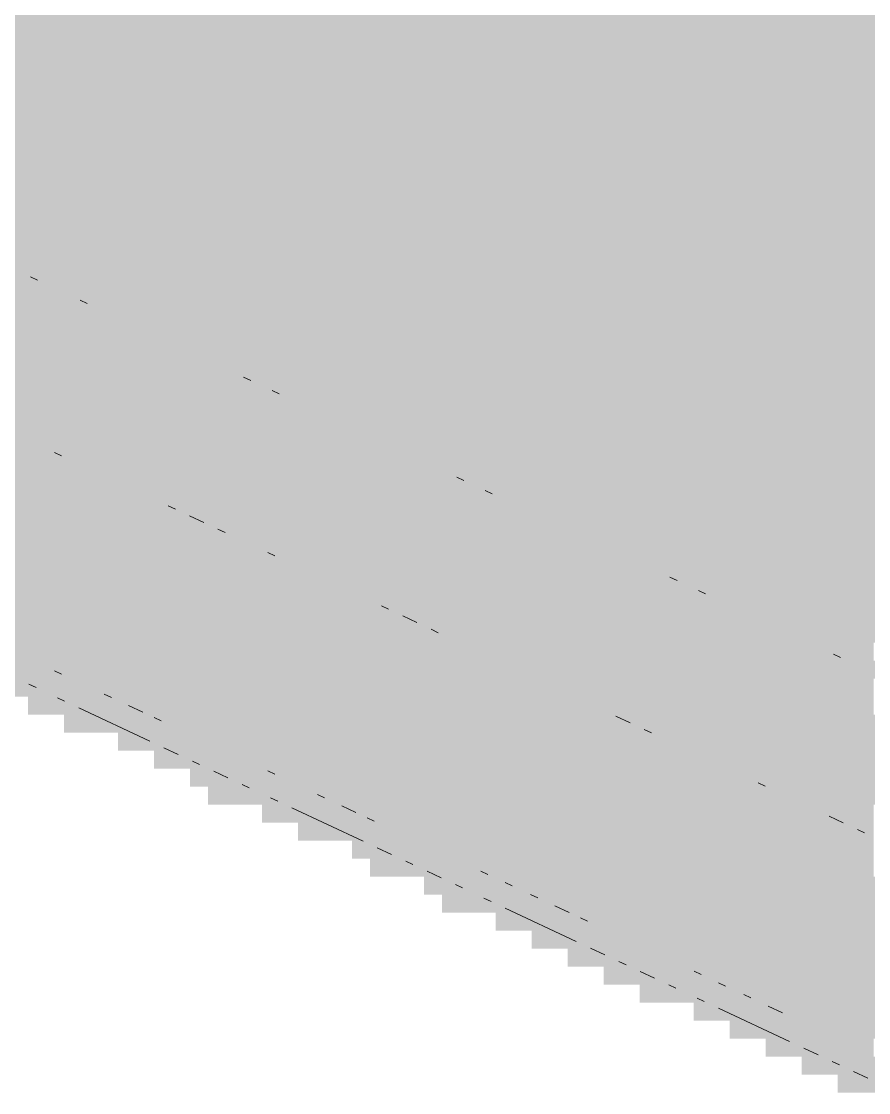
# Paper-space layout '03 3D Building and Roof' of a CAD drawing. Header units: millimetres. Extents: x 5 to 415, y 5 to 292.
# Drawn here: x 244.49 to 249.03, y 64.2 to 69.94 of the extents above; entities that cross this region are included whole.
import ezdxf

# ---------------------------------------------------------------- set-up
doc = ezdxf.new("R2010")
doc.units = ezdxf.units.MM
doc.layers.add('EXISTING', color=7, linetype='Continuous')
doc.layers.add('IMAGES', color=7, linetype='Continuous')

# ---------------------------------------------------------------- blocks, each defined once
blk = doc.blocks.new('SHEET_03')
at = {"layer": 'EXISTING', "color": 250, "lineweight": 9}
for p, q in [((244.5758, 68.5516), (244.5377, 68.5695)), ((244.8422, 68.4265), (244.8042, 68.4444)), ((245.7178, 68.0155), (245.6797, 68.0333)), ((245.87, 67.944), (245.832, 67.9619)), ((244.6669, 67.6294), (244.705, 67.6115)), ((246.8598, 67.4793), (246.8217, 67.4972)), ((247.0121, 67.4078), (246.974, 67.4257)), ((245.276, 67.3434), (245.3141, 67.3255)), ((245.3902, 67.2898), (245.4663, 67.2541)), ((245.5425, 67.2183), (245.5805, 67.2004)), ((245.8089, 67.0932), (245.847, 67.0753)), ((248.0018, 66.9432), (247.9638, 66.9611)), ((248.1541, 66.8717), (248.116, 66.8896)), ((246.418, 66.8073), (246.4561, 66.7894)), ((246.5322, 66.7537), (246.6084, 66.7179)), ((246.6845, 66.6822), (246.7226, 66.6643)), ((248.8774, 66.5321), (248.8393, 66.55)), ((244.705, 66.4419), (244.6669, 66.4598)), ((244.5678, 66.3699), (244.5297, 66.3877)), ((244.7202, 66.2983), (244.6821, 66.3162)), ((244.9715, 66.3168), (244.9334, 66.3347)), ((245.1772, 66.0838), (244.7963, 66.2626)), ((245.0629, 66.2739), (245.1391, 66.2381)), ((245.2379, 66.1917), (245.1999, 66.2096)), ((247.6743, 66.2175), (247.7504, 66.1818)), ((247.8265, 66.146), (247.8646, 66.1281)), ((245.3295, 66.0123), (245.2533, 66.048)), ((245.4438, 65.9586), (245.4057, 65.9765)), ((245.5961, 65.8871), (245.5199, 65.9229)), ((245.847, 65.9058), (245.8089, 65.9236)), ((245.7103, 65.8335), (245.6723, 65.8514)), ((248.4356, 65.8601), (248.4737, 65.8422)), ((246.1135, 65.7807), (246.0754, 65.7985)), ((245.8627, 65.762), (245.8246, 65.7798)), ((246.2054, 65.7375), (246.2816, 65.7017)), ((246.3197, 65.5474), (245.9388, 65.7262)), ((248.8163, 65.6814), (248.8924, 65.6456)), ((246.38, 65.6556), (246.3419, 65.6734)), ((248.9686, 65.6099), (249.0066, 65.592)), ((246.472, 65.4759), (246.3958, 65.5117)), ((246.5863, 65.4223), (246.5482, 65.4401)), ((246.7386, 65.3507), (246.6624, 65.3865)), ((246.989, 65.3696), (246.951, 65.3875)), ((246.8529, 65.2971), (246.8148, 65.315)), ((247.0814, 65.3263), (247.1194, 65.3084)), ((247.0052, 65.2256), (246.9671, 65.2435)), ((247.2555, 65.2445), (247.2174, 65.2624)), ((247.4622, 65.011), (247.0814, 65.1898)), ((247.3479, 65.2011), (247.4241, 65.1654)), ((247.522, 65.1194), (247.4839, 65.1373)), ((247.6145, 64.9395), (247.5384, 64.9753)), ((247.7288, 64.8859), (247.6907, 64.9038)), ((247.8811, 64.8144), (247.8049, 64.8501)), ((248.1311, 64.8335), (248.093, 64.8513)), ((247.9954, 64.7607), (247.9573, 64.7786)), ((248.2239, 64.7899), (248.2619, 64.772)), ((248.1477, 64.6892), (248.1096, 64.7071)), ((248.3975, 64.7084), (248.3595, 64.7262)), ((248.6047, 64.4747), (248.2239, 64.6535)), ((248.4904, 64.6647), (248.5666, 64.629)), ((248.757, 64.4031), (248.6809, 64.4389)), ((248.8713, 64.3495), (248.8332, 64.3674)), ((249.0236, 64.278), (248.9475, 64.3137))]:
    blk.add_line(p, q, dxfattribs=at)
at = {"layer": 'IMAGES', "color": 7}
for points in [[(241.7309, 69.8893), (257.4382, 69.8893), (241.7309, 69.9857), (257.4382, 69.9857)], [(242.2127, 69.7929), (257.6309, 69.7929), (242.2127, 69.8893), (257.6309, 69.8893)], [(242.4055, 69.6965), (257.7273, 69.6965), (242.4055, 69.7929), (257.7273, 69.7929)], [(242.6945, 69.6001), (258.0164, 69.6001), (242.6945, 69.6965), (258.0164, 69.6965)], [(242.7909, 69.5037), (258.2091, 69.5037), (242.7909, 69.6001), (258.2091, 69.6001)], [(242.9836, 69.4073), (258.4018, 69.4073), (242.9836, 69.5037), (258.4018, 69.5037)], [(243.2727, 69.3109), (258.5945, 69.3109), (243.2727, 69.4073), (258.5945, 69.4073)], [(243.3691, 69.2145), (258.7873, 69.2145), (243.3691, 69.3109), (258.7873, 69.3109)], [(243.6582, 69.1181), (262.7382, 69.1181), (243.6582, 69.2145), (262.7382, 69.2145)], [(243.8509, 69.0217), (262.7382, 69.0217), (243.8509, 69.1181), (262.7382, 69.1181)], [(244.14, 68.9253), (262.5455, 68.9253), (244.14, 69.0217), (262.5455, 69.0217)], [(244.2364, 68.8289), (262.4491, 68.8289), (244.2364, 68.9253), (262.4491, 68.9253)], [(244.4291, 68.7325), (244.5255, 68.7325), (244.4291, 68.8289), (244.5255, 68.8289)], [(244.5255, 68.7325), (262.16, 68.7325), (244.5255, 68.8289), (262.16, 68.8289)], [(244.2364, 68.6361), (244.5255, 68.6361), (244.2364, 68.7325), (244.5255, 68.7325)], [(244.5255, 68.6361), (244.6218, 68.6361), (244.5255, 68.7325), (244.6218, 68.7325)], [(244.6218, 68.6361), (244.7182, 68.6361), (244.6218, 68.7325), (244.7182, 68.7325)], [(244.7182, 68.6361), (261.9673, 68.6361), (244.7182, 68.7325), (261.9673, 68.7325)], [(244.4291, 68.5397), (244.7182, 68.5397), (244.4291, 68.6361), (244.7182, 68.6361)], [(244.7182, 68.5397), (244.8145, 68.5397), (244.7182, 68.6361), (244.8145, 68.6361)], [(244.8145, 68.5397), (244.9109, 68.5397), (244.8145, 68.6361), (244.9109, 68.6361)], [(244.9109, 68.5397), (261.7745, 68.5397), (244.9109, 68.6361), (261.7745, 68.6361)], [(244.4291, 68.4433), (244.5255, 68.4433), (244.4291, 68.5397), (244.5255, 68.5397)], [(244.5255, 68.4433), (244.6218, 68.4433), (244.5255, 68.5397), (244.6218, 68.5397)], [(244.6218, 68.4433), (244.7182, 68.4433), (244.6218, 68.5397), (244.7182, 68.5397)], [(244.7182, 68.4433), (244.8145, 68.4433), (244.7182, 68.5397), (244.8145, 68.5397)], [(244.8145, 68.4433), (245.0073, 68.4433), (244.8145, 68.5397), (245.0073, 68.5397)], [(245.0073, 68.4433), (261.6782, 68.4433), (245.0073, 68.5397), (261.6782, 68.5397)], [(243.2727, 68.3469), (244.5255, 68.3469), (243.2727, 68.4433), (244.5255, 68.4433)], [(244.5255, 68.3469), (244.6218, 68.3469), (244.5255, 68.4433), (244.6218, 68.4433)], [(244.6218, 68.3469), (244.7182, 68.3469), (244.6218, 68.4433), (244.7182, 68.4433)], [(244.7182, 68.3469), (244.8145, 68.3469), (244.7182, 68.4433), (244.8145, 68.4433)], [(244.8145, 68.3469), (244.9109, 68.3469), (244.8145, 68.4433), (244.9109, 68.4433)], [(244.9109, 68.3469), (245.1036, 68.3469), (244.9109, 68.4433), (245.1036, 68.4433)], [(245.1036, 68.3469), (245.2, 68.3469), (245.1036, 68.4433), (245.2, 68.4433)], [(245.2, 68.3469), (245.2964, 68.3469), (245.2, 68.4433), (245.2964, 68.4433)], [(245.2964, 68.3469), (261.5818, 68.3469), (245.2964, 68.4433), (261.5818, 68.4433)], [(243.6582, 68.2505), (244.8145, 68.2505), (243.6582, 68.3469), (244.8145, 68.3469)], [(244.8145, 68.2505), (244.9109, 68.2505), (244.8145, 68.3469), (244.9109, 68.3469)], [(244.9109, 68.2505), (245.0073, 68.2505), (244.9109, 68.3469), (245.0073, 68.3469)], [(245.0073, 68.2505), (245.1036, 68.2505), (245.0073, 68.3469), (245.1036, 68.3469)], [(245.1036, 68.2505), (245.2964, 68.2505), (245.1036, 68.3469), (245.2964, 68.3469)], [(245.2964, 68.2505), (245.3927, 68.2505), (245.2964, 68.3469), (245.3927, 68.3469)], [(245.3927, 68.2505), (245.5855, 68.2505), (245.3927, 68.3469), (245.5855, 68.3469)], [(245.5855, 68.2505), (261.5818, 68.2505), (245.5855, 68.3469), (261.5818, 68.3469)], [(243.7545, 68.1541), (245.0073, 68.1541), (243.7545, 68.2505), (245.0073, 68.2505)], [(245.0073, 68.1541), (245.1036, 68.1541), (245.0073, 68.2505), (245.1036, 68.2505)], [(245.1036, 68.1541), (245.2, 68.1541), (245.1036, 68.2505), (245.2, 68.2505)], [(245.2, 68.1541), (245.3927, 68.1541), (245.2, 68.2505), (245.3927, 68.2505)], [(245.3927, 68.1541), (245.4891, 68.1541), (245.3927, 68.2505), (245.4891, 68.2505)], [(245.4891, 68.1541), (245.5855, 68.1541), (245.4891, 68.2505), (245.5855, 68.2505)], [(245.5855, 68.1541), (245.6818, 68.1541), (245.5855, 68.2505), (245.6818, 68.2505)], [(245.6818, 68.1541), (261.5818, 68.1541), (245.6818, 68.2505), (261.5818, 68.2505)], [(244.0436, 68.0577), (245.2, 68.0577), (244.0436, 68.1541), (245.2, 68.1541)], [(245.2, 68.0577), (245.2964, 68.0577), (245.2, 68.1541), (245.2964, 68.1541)], [(245.2964, 68.0577), (245.3927, 68.0577), (245.2964, 68.1541), (245.3927, 68.1541)], [(245.3927, 68.0577), (245.4891, 68.0577), (245.3927, 68.1541), (245.4891, 68.1541)], [(245.4891, 68.0577), (245.5855, 68.0577), (245.4891, 68.1541), (245.5855, 68.1541)], [(245.5855, 68.0577), (245.6818, 68.0577), (245.5855, 68.1541), (245.6818, 68.1541)], [(245.6818, 68.0577), (245.7782, 68.0577), (245.6818, 68.1541), (245.7782, 68.1541)], [(245.7782, 68.0577), (245.9709, 68.0577), (245.7782, 68.1541), (245.9709, 68.1541)], [(245.9709, 68.0577), (261.5818, 68.0577), (245.9709, 68.1541), (261.5818, 68.1541)], [(244.2364, 67.9613), (245.3927, 67.9613), (244.2364, 68.0577), (245.3927, 68.0577)], [(245.3927, 67.9613), (245.4891, 67.9613), (245.3927, 68.0577), (245.4891, 68.0577)], [(245.4891, 67.9613), (245.5855, 67.9613), (245.4891, 68.0577), (245.5855, 68.0577)], [(245.5855, 67.9613), (245.6818, 67.9613), (245.5855, 68.0577), (245.6818, 68.0577)], [(245.6818, 67.9613), (245.7782, 67.9613), (245.6818, 68.0577), (245.7782, 68.0577)], [(245.7782, 67.9613), (245.9709, 67.9613), (245.7782, 68.0577), (245.9709, 68.0577)], [(245.9709, 67.9613), (246.0673, 67.9613), (245.9709, 68.0577), (246.0673, 68.0577)], [(246.0673, 67.9613), (261.5818, 67.9613), (246.0673, 68.0577), (261.5818, 68.0577)], [(244.4291, 67.8648), (245.5855, 67.8648), (244.4291, 67.9613), (245.5855, 67.9613)], [(245.5855, 67.8648), (245.6818, 67.8648), (245.5855, 67.9613), (245.6818, 67.9613)], [(245.6818, 67.8648), (245.7782, 67.8648), (245.6818, 67.9613), (245.7782, 67.9613)], [(245.7782, 67.8648), (245.8745, 67.8648), (245.7782, 67.9613), (245.8745, 67.9613)], [(245.8745, 67.8648), (245.9709, 67.8648), (245.8745, 67.9613), (245.9709, 67.9613)], [(245.9709, 67.8648), (246.0673, 67.8648), (245.9709, 67.9613), (246.0673, 67.9613)], [(246.0673, 67.8648), (246.26, 67.8648), (246.0673, 67.9613), (246.26, 67.9613)], [(246.26, 67.8648), (246.3564, 67.8648), (246.26, 67.9613), (246.3564, 67.9613)], [(246.3564, 67.8648), (261.6782, 67.8648), (246.3564, 67.9613), (261.6782, 67.9613)], [(244.4291, 67.7684), (244.5255, 67.7684), (244.4291, 67.8648), (244.5255, 67.8648)], [(244.5255, 67.7684), (244.6218, 67.7684), (244.5255, 67.8648), (244.6218, 67.8648)], [(244.6218, 67.7684), (245.7782, 67.7684), (244.6218, 67.8648), (245.7782, 67.8648)], [(245.7782, 67.7684), (245.8745, 67.7684), (245.7782, 67.8648), (245.8745, 67.8648)], [(245.8745, 67.7684), (245.9709, 67.7684), (245.8745, 67.8648), (245.9709, 67.8648)], [(245.9709, 67.7684), (246.0673, 67.7684), (245.9709, 67.8648), (246.0673, 67.8648)], [(246.0673, 67.7684), (246.1636, 67.7684), (246.0673, 67.8648), (246.1636, 67.8648)], [(246.1636, 67.7684), (246.26, 67.7684), (246.1636, 67.8648), (246.26, 67.8648)], [(246.26, 67.7684), (246.4527, 67.7684), (246.26, 67.8648), (246.4527, 67.8648)], [(246.4527, 67.7684), (246.5491, 67.7684), (246.4527, 67.8648), (246.5491, 67.8648)], [(246.5491, 67.7684), (261.9673, 67.7684), (246.5491, 67.8648), (261.9673, 67.8648)], [(244.4291, 67.5756), (244.5255, 67.5756), (244.4291, 67.7684), (244.5255, 67.7684)], [(244.5255, 67.672), (244.6218, 67.672), (244.5255, 67.7684), (244.6218, 67.7684)], [(244.6218, 67.672), (244.7182, 67.672), (244.6218, 67.7684), (244.7182, 67.7684)], [(244.7182, 67.672), (244.8145, 67.672), (244.7182, 67.7684), (244.8145, 67.7684)], [(244.8145, 67.672), (246.0673, 67.672), (244.8145, 67.7684), (246.0673, 67.7684)], [(246.0673, 67.672), (246.1636, 67.672), (246.0673, 67.7684), (246.1636, 67.7684)], [(246.1636, 67.672), (246.26, 67.672), (246.1636, 67.7684), (246.26, 67.7684)], [(246.26, 67.672), (246.5491, 67.672), (246.26, 67.7684), (246.5491, 67.7684)], [(246.5491, 67.672), (246.6455, 67.672), (246.5491, 67.7684), (246.6455, 67.7684)], [(246.6455, 67.672), (246.7418, 67.672), (246.6455, 67.7684), (246.7418, 67.7684)], [(246.7418, 67.672), (262.0636, 67.672), (246.7418, 67.7684), (262.0636, 67.7684)], [(244.5255, 67.5756), (244.6218, 67.5756), (244.5255, 67.672), (244.6218, 67.672)], [(244.6218, 67.5756), (244.7182, 67.5756), (244.6218, 67.672), (244.7182, 67.672)], [(244.7182, 67.4792), (244.8145, 67.4792), (244.7182, 67.672), (244.8145, 67.672)], [(244.8145, 67.5756), (244.9109, 67.5756), (244.8145, 67.672), (244.9109, 67.672)], [(244.9109, 67.5756), (245.0073, 67.5756), (244.9109, 67.672), (245.0073, 67.672)], [(245.0073, 67.5756), (246.26, 67.5756), (245.0073, 67.672), (246.26, 67.672)], [(246.26, 67.5756), (246.3564, 67.5756), (246.26, 67.672), (246.3564, 67.672)], [(246.3564, 67.5756), (246.4527, 67.5756), (246.3564, 67.672), (246.4527, 67.672)], [(246.4527, 67.5756), (246.5491, 67.5756), (246.4527, 67.672), (246.5491, 67.672)], [(246.5491, 67.5756), (246.6455, 67.5756), (246.5491, 67.672), (246.6455, 67.672)], [(246.6455, 67.5756), (246.7418, 67.5756), (246.6455, 67.672), (246.7418, 67.672)], [(246.7418, 67.5756), (246.8382, 67.5756), (246.7418, 67.672), (246.8382, 67.672)], [(246.8382, 67.5756), (246.9345, 67.5756), (246.8382, 67.672), (246.9345, 67.672)], [(246.9345, 67.5756), (262.3527, 67.5756), (246.9345, 67.672), (262.3527, 67.672)], [(242.5018, 67.4792), (244.5255, 67.4792), (242.5018, 67.5756), (244.5255, 67.5756)], [(244.5255, 67.4792), (244.6218, 67.4792), (244.5255, 67.5756), (244.6218, 67.5756)], [(244.6218, 67.4792), (244.7182, 67.4792), (244.6218, 67.5756), (244.7182, 67.5756)], [(244.8145, 67.4792), (244.9109, 67.4792), (244.8145, 67.5756), (244.9109, 67.5756)], [(244.9109, 67.3828), (245.0073, 67.3828), (244.9109, 67.5756), (245.0073, 67.5756)], [(245.0073, 67.4792), (245.2, 67.4792), (245.0073, 67.5756), (245.2, 67.5756)], [(245.2, 67.4792), (246.4527, 67.4792), (245.2, 67.5756), (246.4527, 67.5756)], [(246.4527, 67.4792), (246.5491, 67.4792), (246.4527, 67.5756), (246.5491, 67.5756)], [(246.5491, 67.4792), (246.6455, 67.4792), (246.5491, 67.5756), (246.6455, 67.5756)], [(246.6455, 67.4792), (246.7418, 67.4792), (246.6455, 67.5756), (246.7418, 67.5756)], [(246.7418, 67.4792), (246.9345, 67.4792), (246.7418, 67.5756), (246.9345, 67.5756)], [(246.9345, 67.4792), (247.0309, 67.4792), (246.9345, 67.5756), (247.0309, 67.5756)], [(247.0309, 67.4792), (247.1273, 67.4792), (247.0309, 67.5756), (247.1273, 67.5756)], [(247.1273, 67.4792), (262.5455, 67.4792), (247.1273, 67.5756), (262.5455, 67.5756)], [(242.7909, 67.3828), (244.8145, 67.3828), (242.7909, 67.4792), (244.8145, 67.4792)], [(244.8145, 67.3828), (244.9109, 67.3828), (244.8145, 67.4792), (244.9109, 67.4792)], [(245.0073, 67.3828), (245.1036, 67.3828), (245.0073, 67.4792), (245.1036, 67.4792)], [(245.1036, 67.3828), (245.2, 67.3828), (245.1036, 67.4792), (245.2, 67.4792)], [(245.2, 67.3828), (245.3927, 67.3828), (245.2, 67.4792), (245.3927, 67.4792)], [(245.3927, 67.3828), (245.4891, 67.3828), (245.3927, 67.4792), (245.4891, 67.4792)], [(245.4891, 67.3828), (245.5855, 67.3828), (245.4891, 67.4792), (245.5855, 67.4792)], [(245.5855, 67.3828), (246.5491, 67.3828), (245.5855, 67.4792), (246.5491, 67.4792)], [(246.5491, 67.3828), (246.7418, 67.3828), (246.5491, 67.4792), (246.7418, 67.4792)], [(246.7418, 67.3828), (246.8382, 67.3828), (246.7418, 67.4792), (246.8382, 67.4792)], [(246.8382, 67.3828), (247.1273, 67.3828), (246.8382, 67.4792), (247.1273, 67.4792)], [(247.1273, 67.3828), (247.2236, 67.3828), (247.1273, 67.4792), (247.2236, 67.4792)], [(247.2236, 67.3828), (262.7382, 67.3828), (247.2236, 67.4792), (262.7382, 67.4792)], [(242.9836, 67.2864), (245.0073, 67.2864), (242.9836, 67.3828), (245.0073, 67.3828)], [(245.0073, 67.2864), (245.1036, 67.2864), (245.0073, 67.3828), (245.1036, 67.3828)], [(245.1036, 67.2864), (245.2964, 67.2864), (245.1036, 67.3828), (245.2964, 67.3828)], [(245.2964, 67.2864), (245.3927, 67.2864), (245.2964, 67.3828), (245.3927, 67.3828)], [(245.3927, 67.2864), (245.4891, 67.2864), (245.3927, 67.3828), (245.4891, 67.3828)], [(245.4891, 67.2864), (245.5855, 67.2864), (245.4891, 67.3828), (245.5855, 67.3828)], [(245.5855, 67.2864), (245.6818, 67.2864), (245.5855, 67.3828), (245.6818, 67.3828)], [(245.6818, 67.2864), (246.8382, 67.2864), (245.6818, 67.3828), (246.8382, 67.3828)], [(246.8382, 67.2864), (246.9345, 67.2864), (246.8382, 67.3828), (246.9345, 67.3828)], [(246.9345, 67.2864), (247.2236, 67.2864), (246.9345, 67.3828), (247.2236, 67.3828)], [(247.2236, 67.2864), (247.32, 67.2864), (247.2236, 67.3828), (247.32, 67.3828)], [(247.32, 67.2864), (247.4164, 67.2864), (247.32, 67.3828), (247.4164, 67.3828)], [(247.4164, 67.2864), (247.5127, 67.2864), (247.4164, 67.3828), (247.5127, 67.3828)], [(247.5127, 67.2864), (247.6091, 67.2864), (247.5127, 67.3828), (247.6091, 67.3828)], [(247.6091, 67.2864), (262.9309, 67.2864), (247.6091, 67.3828), (262.9309, 67.3828)], [(243.1764, 67.19), (245.2964, 67.19), (243.1764, 67.2864), (245.2964, 67.2864)], [(245.2964, 67.19), (245.3927, 67.19), (245.2964, 67.2864), (245.3927, 67.2864)], [(245.3927, 67.19), (245.4891, 67.19), (245.3927, 67.2864), (245.4891, 67.2864)], [(245.4891, 67.19), (245.5855, 67.19), (245.4891, 67.2864), (245.5855, 67.2864)], [(245.5855, 67.19), (245.6818, 67.19), (245.5855, 67.2864), (245.6818, 67.2864)], [(245.6818, 67.19), (245.9709, 67.19), (245.6818, 67.2864), (245.9709, 67.2864)], [(245.9709, 67.19), (246.9345, 67.19), (245.9709, 67.2864), (246.9345, 67.2864)], [(246.9345, 67.19), (247.1273, 67.19), (246.9345, 67.2864), (247.1273, 67.2864)], [(247.1273, 67.19), (247.32, 67.19), (247.1273, 67.2864), (247.32, 67.2864)], [(247.32, 67.19), (247.4164, 67.19), (247.32, 67.2864), (247.4164, 67.2864)], [(247.4164, 67.19), (247.6091, 67.19), (247.4164, 67.2864), (247.6091, 67.2864)], [(247.6091, 67.19), (247.8018, 67.19), (247.6091, 67.2864), (247.8018, 67.2864)], [(247.8018, 67.19), (265.1473, 67.19), (247.8018, 67.2864), (265.1473, 67.2864)], [(243.3691, 67.0936), (245.3927, 67.0936), (243.3691, 67.19), (245.3927, 67.19)], [(245.3927, 67.0936), (245.4891, 67.0936), (245.3927, 67.19), (245.4891, 67.19)], [(245.4891, 67.0936), (245.5855, 67.0936), (245.4891, 67.19), (245.5855, 67.19)], [(245.5855, 67.0936), (245.6818, 67.0936), (245.5855, 67.19), (245.6818, 67.19)], [(245.6818, 66.9972), (245.7782, 66.9972), (245.6818, 67.19), (245.7782, 67.19)], [(245.7782, 67.0936), (245.8745, 67.0936), (245.7782, 67.19), (245.8745, 67.19)], [(245.8745, 67.0936), (245.9709, 67.0936), (245.8745, 67.19), (245.9709, 67.19)], [(245.9709, 67.0936), (246.0673, 67.0936), (245.9709, 67.19), (246.0673, 67.19)], [(246.0673, 67.0936), (247.32, 67.0936), (246.0673, 67.19), (247.32, 67.19)], [(247.32, 67.0936), (247.4164, 67.0936), (247.32, 67.19), (247.4164, 67.19)], [(247.4164, 67.0936), (247.5127, 67.0936), (247.4164, 67.19), (247.5127, 67.19)], [(247.5127, 67.0936), (247.6091, 67.0936), (247.5127, 67.19), (247.6091, 67.19)], [(247.6091, 67.0936), (247.7055, 67.0936), (247.6091, 67.19), (247.7055, 67.19)], [(247.7055, 67.0936), (247.8018, 67.0936), (247.7055, 67.19), (247.8018, 67.19)], [(247.8018, 67.0936), (247.8982, 67.0936), (247.8018, 67.19), (247.8982, 67.19)], [(247.8982, 67.0936), (247.9945, 67.0936), (247.8982, 67.19), (247.9945, 67.19)], [(247.9945, 67.0936), (265.4364, 67.0936), (247.9945, 67.19), (265.4364, 67.19)], [(243.5618, 66.9972), (245.6818, 66.9972), (243.5618, 67.0936), (245.6818, 67.0936)], [(245.7782, 66.9972), (245.9709, 66.9972), (245.7782, 67.0936), (245.9709, 67.0936)], [(245.9709, 66.9972), (246.0673, 66.9972), (245.9709, 67.0936), (246.0673, 67.0936)], [(246.0673, 66.9972), (246.1636, 66.9972), (246.0673, 67.0936), (246.1636, 67.0936)], [(246.1636, 66.9972), (246.3564, 66.9972), (246.1636, 67.0936), (246.3564, 67.0936)], [(246.3564, 66.9972), (247.4164, 66.9972), (246.3564, 67.0936), (247.4164, 67.0936)], [(247.4164, 66.9972), (247.7055, 66.9972), (247.4164, 67.0936), (247.7055, 67.0936)], [(247.7055, 66.9972), (247.9945, 66.9972), (247.7055, 67.0936), (247.9945, 67.0936)], [(247.9945, 66.9972), (248.0909, 66.9972), (247.9945, 67.0936), (248.0909, 67.0936)], [(248.0909, 66.9972), (265.6291, 66.9972), (248.0909, 67.0936), (265.6291, 67.0936)], [(243.8509, 66.9008), (245.8745, 66.9008), (243.8509, 66.9972), (245.8745, 66.9972)], [(245.8745, 66.9008), (245.9709, 66.9008), (245.8745, 66.9972), (245.9709, 66.9972)], [(245.9709, 66.9008), (246.0673, 66.9008), (245.9709, 66.9972), (246.0673, 66.9972)], [(246.0673, 66.9008), (246.1636, 66.9008), (246.0673, 66.9972), (246.1636, 66.9972)], [(246.1636, 66.9008), (246.3564, 66.9008), (246.1636, 66.9972), (246.3564, 66.9972)], [(246.3564, 66.9008), (246.5491, 66.9008), (246.3564, 66.9972), (246.5491, 66.9972)], [(246.5491, 66.9008), (247.7055, 66.9008), (246.5491, 66.9972), (247.7055, 66.9972)], [(247.7055, 66.9008), (247.8018, 66.9008), (247.7055, 66.9972), (247.8018, 66.9972)], [(247.8018, 66.9008), (247.8982, 66.9008), (247.8018, 66.9972), (247.8982, 66.9972)], [(247.8982, 66.9008), (247.9945, 66.9008), (247.8982, 66.9972), (247.9945, 66.9972)], [(247.9945, 66.9008), (248.0909, 66.9008), (247.9945, 66.9972), (248.0909, 66.9972)], [(248.0909, 66.9008), (248.2836, 66.9008), (248.0909, 66.9972), (248.2836, 66.9972)], [(248.2836, 66.9008), (265.9182, 66.9008), (248.2836, 66.9972), (265.9182, 66.9972)], [(244.0436, 66.8044), (246.0673, 66.8044), (244.0436, 66.9008), (246.0673, 66.9008)], [(246.0673, 66.8044), (246.1636, 66.8044), (246.0673, 66.9008), (246.1636, 66.9008)], [(246.1636, 66.8044), (246.3564, 66.8044), (246.1636, 66.9008), (246.3564, 66.9008)], [(246.3564, 66.8044), (246.4527, 66.8044), (246.3564, 66.9008), (246.4527, 66.9008)], [(246.4527, 66.8044), (246.5491, 66.8044), (246.4527, 66.9008), (246.5491, 66.9008)], [(246.5491, 66.8044), (246.6455, 66.8044), (246.5491, 66.9008), (246.6455, 66.9008)], [(246.6455, 66.8044), (246.7418, 66.8044), (246.6455, 66.9008), (246.7418, 66.9008)], [(246.7418, 66.8044), (247.8018, 66.8044), (246.7418, 66.9008), (247.8018, 66.9008)], [(247.8018, 66.8044), (247.9945, 66.8044), (247.8018, 66.9008), (247.9945, 66.9008)], [(247.9945, 66.8044), (248.0909, 66.8044), (247.9945, 66.9008), (248.0909, 66.9008)], [(248.0909, 66.8044), (248.1873, 66.8044), (248.0909, 66.9008), (248.1873, 66.9008)], [(248.1873, 66.8044), (248.2836, 66.8044), (248.1873, 66.9008), (248.2836, 66.9008)], [(248.2836, 66.8044), (248.38, 66.8044), (248.2836, 66.9008), (248.38, 66.9008)], [(248.38, 66.8044), (248.4764, 66.8044), (248.38, 66.9008), (248.4764, 66.9008)], [(248.4764, 66.8044), (266.1109, 66.8044), (248.4764, 66.9008), (266.1109, 66.9008)], [(244.14, 66.708), (246.26, 66.708), (244.14, 66.8044), (246.26, 66.8044)], [(246.26, 66.708), (246.4527, 66.708), (246.26, 66.8044), (246.4527, 66.8044)], [(246.4527, 66.708), (246.5491, 66.708), (246.4527, 66.8044), (246.5491, 66.8044)], [(246.5491, 66.708), (246.6455, 66.708), (246.5491, 66.8044), (246.6455, 66.8044)], [(246.6455, 66.708), (246.7418, 66.708), (246.6455, 66.8044), (246.7418, 66.8044)], [(246.7418, 66.708), (246.8382, 66.708), (246.7418, 66.8044), (246.8382, 66.8044)], [(246.8382, 66.708), (246.9345, 66.708), (246.8382, 66.8044), (246.9345, 66.8044)], [(246.9345, 66.708), (248.0909, 66.708), (246.9345, 66.8044), (248.0909, 66.8044)], [(248.0909, 66.708), (248.1873, 66.708), (248.0909, 66.8044), (248.1873, 66.8044)], [(248.1873, 66.708), (248.2836, 66.708), (248.1873, 66.8044), (248.2836, 66.8044)], [(248.2836, 66.708), (248.38, 66.708), (248.2836, 66.8044), (248.38, 66.8044)], [(248.38, 66.708), (248.4764, 66.708), (248.38, 66.8044), (248.4764, 66.8044)], [(248.4764, 66.708), (248.5727, 66.708), (248.4764, 66.8044), (248.5727, 66.8044)], [(248.5727, 66.708), (248.6691, 66.708), (248.5727, 66.8044), (248.6691, 66.8044)], [(248.6691, 66.708), (248.8618, 66.708), (248.6691, 66.8044), (248.8618, 66.8044)], [(248.8618, 66.708), (266.3036, 66.708), (248.8618, 66.8044), (266.3036, 66.8044)], [(244.4291, 66.6116), (246.4527, 66.6116), (244.4291, 66.708), (246.4527, 66.708)], [(246.4527, 66.6116), (246.5491, 66.6116), (246.4527, 66.708), (246.5491, 66.708)], [(246.5491, 66.6116), (246.7418, 66.6116), (246.5491, 66.708), (246.7418, 66.708)], [(246.7418, 66.6116), (246.8382, 66.6116), (246.7418, 66.708), (246.8382, 66.708)], [(246.8382, 66.6116), (246.9345, 66.6116), (246.8382, 66.708), (246.9345, 66.708)], [(246.9345, 66.6116), (247.0309, 66.6116), (246.9345, 66.708), (247.0309, 66.708)], [(247.0309, 66.6116), (248.2836, 66.6116), (247.0309, 66.708), (248.2836, 66.708)], [(248.2836, 66.6116), (248.5727, 66.6116), (248.2836, 66.708), (248.5727, 66.708)], [(248.5727, 66.6116), (248.6691, 66.6116), (248.5727, 66.708), (248.6691, 66.708)], [(248.6691, 66.6116), (248.8618, 66.6116), (248.6691, 66.708), (248.8618, 66.708)], [(248.8618, 66.6116), (248.9582, 66.6116), (248.8618, 66.708), (248.9582, 66.708)], [(248.9582, 66.6116), (266.5927, 66.6116), (248.9582, 66.708), (266.5927, 66.708)], [(244.4291, 66.5152), (244.5255, 66.5152), (244.4291, 66.6116), (244.5255, 66.6116)], [(244.5255, 66.5152), (246.6455, 66.5152), (244.5255, 66.6116), (246.6455, 66.6116)], [(246.6455, 66.5152), (246.7418, 66.5152), (246.6455, 66.6116), (246.7418, 66.6116)], [(246.7418, 66.5152), (246.9345, 66.5152), (246.7418, 66.6116), (246.9345, 66.6116)], [(246.9345, 66.5152), (247.0309, 66.5152), (246.9345, 66.6116), (247.0309, 66.6116)], [(247.0309, 66.5152), (247.1273, 66.5152), (247.0309, 66.6116), (247.1273, 66.6116)], [(247.1273, 66.5152), (247.32, 66.5152), (247.1273, 66.6116), (247.32, 66.6116)], [(247.32, 66.5152), (248.5727, 66.5152), (247.32, 66.6116), (248.5727, 66.6116)], [(248.5727, 66.5152), (248.6691, 66.5152), (248.5727, 66.6116), (248.6691, 66.6116)], [(248.6691, 66.5152), (248.7655, 66.5152), (248.6691, 66.6116), (248.7655, 66.6116)], [(248.7655, 66.5152), (248.8618, 66.5152), (248.7655, 66.6116), (248.8618, 66.6116)], [(248.8618, 66.5152), (248.9582, 66.5152), (248.8618, 66.6116), (248.9582, 66.6116)], [(248.9582, 66.5152), (249.0545, 66.5152), (248.9582, 66.6116), (249.0545, 66.6116)], [(244.2364, 66.4188), (244.5255, 66.4188), (244.2364, 66.5152), (244.5255, 66.5152)], [(244.5255, 66.4188), (244.6218, 66.4188), (244.5255, 66.5152), (244.6218, 66.5152)], [(244.6218, 66.4188), (244.7182, 66.4188), (244.6218, 66.5152), (244.7182, 66.5152)], [(244.7182, 66.4188), (244.8145, 66.4188), (244.7182, 66.5152), (244.8145, 66.5152)], [(244.8145, 66.4188), (246.8382, 66.4188), (244.8145, 66.5152), (246.8382, 66.5152)], [(246.8382, 66.4188), (246.9345, 66.4188), (246.8382, 66.5152), (246.9345, 66.5152)], [(246.9345, 66.4188), (247.0309, 66.4188), (246.9345, 66.5152), (247.0309, 66.5152)], [(247.0309, 66.4188), (247.2236, 66.4188), (247.0309, 66.5152), (247.2236, 66.5152)], [(247.2236, 66.4188), (247.32, 66.4188), (247.2236, 66.5152), (247.32, 66.5152)], [(247.32, 66.4188), (247.4164, 66.4188), (247.32, 66.5152), (247.4164, 66.5152)], [(247.4164, 66.4188), (247.5127, 66.4188), (247.4164, 66.5152), (247.5127, 66.5152)], [(247.5127, 66.4188), (248.6691, 66.4188), (247.5127, 66.5152), (248.6691, 66.5152)], [(248.6691, 66.4188), (248.7655, 66.4188), (248.6691, 66.5152), (248.7655, 66.5152)], [(248.7655, 66.4188), (248.8618, 66.4188), (248.7655, 66.5152), (248.8618, 66.5152)], [(248.8618, 66.4188), (248.9582, 66.4188), (248.8618, 66.5152), (248.9582, 66.5152)], [(248.9582, 66.4188), (249.2473, 66.4188), (248.9582, 66.5152), (249.2473, 66.5152)], [(244.4291, 66.3224), (244.5255, 66.3224), (244.4291, 66.4188), (244.5255, 66.4188)], [(244.5255, 66.3224), (244.6218, 66.3224), (244.5255, 66.4188), (244.6218, 66.4188)], [(244.6218, 66.3224), (244.7182, 66.3224), (244.6218, 66.4188), (244.7182, 66.4188)], [(244.7182, 66.3224), (244.9109, 66.3224), (244.7182, 66.4188), (244.9109, 66.4188)], [(244.9109, 66.3224), (245.0073, 66.3224), (244.9109, 66.4188), (245.0073, 66.4188)], [(245.0073, 66.3224), (247.1273, 66.3224), (245.0073, 66.4188), (247.1273, 66.4188)], [(247.1273, 66.3224), (247.32, 66.3224), (247.1273, 66.4188), (247.32, 66.4188)], [(247.32, 66.3224), (247.4164, 66.3224), (247.32, 66.4188), (247.4164, 66.4188)], [(247.4164, 66.3224), (247.5127, 66.3224), (247.4164, 66.4188), (247.5127, 66.4188)], [(247.5127, 66.3224), (247.6091, 66.3224), (247.5127, 66.4188), (247.6091, 66.4188)], [(247.6091, 66.3224), (247.8018, 66.3224), (247.6091, 66.4188), (247.8018, 66.4188)], [(247.8018, 66.3224), (248.8618, 66.3224), (247.8018, 66.4188), (248.8618, 66.4188)], [(248.8618, 66.3224), (248.9582, 66.3224), (248.8618, 66.4188), (248.9582, 66.4188)], [(248.9582, 66.3224), (249.0545, 66.3224), (248.9582, 66.4188), (249.0545, 66.4188)], [(244.5255, 66.226), (244.7182, 66.226), (244.5255, 66.3224), (244.7182, 66.3224)], [(244.7182, 66.226), (245.1036, 66.226), (244.7182, 66.3224), (245.1036, 66.3224)], [(245.1036, 66.226), (245.2, 66.226), (245.1036, 66.3224), (245.2, 66.3224)], [(245.2, 66.226), (245.2964, 66.226), (245.2, 66.3224), (245.2964, 66.3224)], [(245.2964, 66.226), (247.32, 66.226), (245.2964, 66.3224), (247.32, 66.3224)], [(247.32, 66.226), (247.4164, 66.226), (247.32, 66.3224), (247.4164, 66.3224)], [(247.4164, 66.226), (247.5127, 66.226), (247.4164, 66.3224), (247.5127, 66.3224)], [(247.5127, 66.226), (247.8018, 66.226), (247.5127, 66.3224), (247.8018, 66.3224)], [(247.8018, 66.226), (247.8982, 66.226), (247.8018, 66.3224), (247.8982, 66.3224)], [(247.8982, 66.226), (249.0545, 66.226), (247.8982, 66.3224), (249.0545, 66.3224)], [(244.7182, 66.1296), (244.8145, 66.1296), (244.7182, 66.226), (244.8145, 66.226)], [(244.8145, 66.1296), (245.1036, 66.1296), (244.8145, 66.226), (245.1036, 66.226)], [(245.1036, 66.1296), (245.2, 66.1296), (245.1036, 66.226), (245.2, 66.226)], [(245.2, 66.1296), (245.2964, 66.1296), (245.2, 66.226), (245.2964, 66.226)], [(245.2964, 66.1296), (245.3927, 66.1296), (245.2964, 66.226), (245.3927, 66.226)], [(245.3927, 66.1296), (247.5127, 66.1296), (245.3927, 66.226), (247.5127, 66.226)], [(247.5127, 66.1296), (247.6091, 66.1296), (247.5127, 66.226), (247.6091, 66.226)], [(247.6091, 66.1296), (247.7055, 66.1296), (247.6091, 66.226), (247.7055, 66.226)], [(247.7055, 66.1296), (247.8018, 66.1296), (247.7055, 66.226), (247.8018, 66.226)], [(247.8018, 66.1296), (247.8982, 66.1296), (247.8018, 66.226), (247.8982, 66.226)], [(247.8982, 66.1296), (247.9945, 66.1296), (247.8982, 66.226), (247.9945, 66.226)], [(247.9945, 66.1296), (248.0909, 66.1296), (247.9945, 66.226), (248.0909, 66.226)], [(248.0909, 66.1296), (249.2473, 66.1296), (248.0909, 66.226), (249.2473, 66.226)], [(245.0073, 66.0332), (245.1036, 66.0332), (245.0073, 66.1296), (245.1036, 66.1296)], [(245.1036, 66.0332), (245.4891, 66.0332), (245.1036, 66.1296), (245.4891, 66.1296)], [(245.4891, 66.0332), (245.5855, 66.0332), (245.4891, 66.1296), (245.5855, 66.1296)], [(245.5855, 66.0332), (247.7055, 66.0332), (245.5855, 66.1296), (247.7055, 66.1296)], [(247.7055, 66.0332), (247.8018, 66.0332), (247.7055, 66.1296), (247.8018, 66.1296)], [(247.8018, 66.0332), (247.9945, 66.0332), (247.8018, 66.1296), (247.9945, 66.1296)], [(247.9945, 66.0332), (248.0909, 66.0332), (247.9945, 66.1296), (248.0909, 66.1296)], [(248.0909, 66.0332), (248.1873, 66.0332), (248.0909, 66.1296), (248.1873, 66.1296)], [(248.1873, 66.0332), (248.2836, 66.0332), (248.1873, 66.1296), (248.2836, 66.1296)], [(248.2836, 66.0332), (248.38, 66.0332), (248.2836, 66.1296), (248.38, 66.1296)], [(248.38, 66.0332), (249.6327, 66.0332), (248.38, 66.1296), (249.6327, 66.1296)], [(245.2, 65.9368), (245.2964, 65.9368), (245.2, 66.0332), (245.2964, 66.0332)], [(245.2964, 65.9368), (245.4891, 65.9368), (245.2964, 66.0332), (245.4891, 66.0332)], [(245.4891, 65.9368), (245.5855, 65.9368), (245.4891, 66.0332), (245.5855, 66.0332)], [(245.5855, 65.9368), (245.6818, 65.9368), (245.5855, 66.0332), (245.6818, 66.0332)], [(245.6818, 65.9368), (245.7782, 65.9368), (245.6818, 66.0332), (245.7782, 66.0332)], [(245.7782, 65.9368), (247.8018, 65.9368), (245.7782, 66.0332), (247.8018, 66.0332)], [(247.8018, 65.9368), (247.8982, 65.9368), (247.8018, 66.0332), (247.8982, 66.0332)], [(247.8982, 65.9368), (247.9945, 65.9368), (247.8982, 66.0332), (247.9945, 66.0332)], [(247.9945, 65.9368), (248.0909, 65.9368), (247.9945, 66.0332), (248.0909, 66.0332)], [(248.0909, 65.9368), (248.1873, 65.9368), (248.0909, 66.0332), (248.1873, 66.0332)], [(248.1873, 65.9368), (248.2836, 65.9368), (248.1873, 66.0332), (248.2836, 66.0332)], [(248.2836, 65.9368), (248.38, 65.9368), (248.2836, 66.0332), (248.38, 66.0332)], [(248.38, 65.9368), (248.4764, 65.9368), (248.38, 66.0332), (248.4764, 66.0332)], [(248.4764, 65.9368), (248.5727, 65.9368), (248.4764, 66.0332), (248.5727, 66.0332)], [(248.5727, 65.9368), (249.7291, 65.9368), (248.5727, 66.0332), (249.7291, 66.0332)], [(245.3927, 65.8404), (245.4891, 65.8404), (245.3927, 65.9368), (245.4891, 65.9368)], [(245.4891, 65.8404), (245.9709, 65.8404), (245.4891, 65.9368), (245.9709, 65.9368)], [(245.9709, 65.8404), (246.0673, 65.8404), (245.9709, 65.9368), (246.0673, 65.9368)], [(246.0673, 65.8404), (248.1873, 65.8404), (246.0673, 65.9368), (248.1873, 65.9368)], [(248.1873, 65.8404), (248.2836, 65.8404), (248.1873, 65.9368), (248.2836, 65.9368)], [(248.2836, 65.8404), (248.38, 65.8404), (248.2836, 65.9368), (248.38, 65.9368)], [(248.38, 65.8404), (248.4764, 65.8404), (248.38, 65.9368), (248.4764, 65.9368)], [(248.4764, 65.8404), (248.5727, 65.8404), (248.4764, 65.9368), (248.5727, 65.9368)], [(248.5727, 65.8404), (248.6691, 65.8404), (248.5727, 65.9368), (248.6691, 65.9368)], [(248.6691, 65.8404), (249.8255, 65.8404), (248.6691, 65.9368), (249.8255, 65.9368)], [(245.4891, 65.744), (245.5855, 65.744), (245.4891, 65.8404), (245.5855, 65.8404)], [(245.5855, 65.744), (245.6818, 65.744), (245.5855, 65.8404), (245.6818, 65.8404)], [(245.6818, 65.744), (245.7782, 65.744), (245.6818, 65.8404), (245.7782, 65.8404)], [(245.7782, 65.744), (245.8745, 65.744), (245.7782, 65.8404), (245.8745, 65.8404)], [(245.8745, 65.744), (245.9709, 65.744), (245.8745, 65.8404), (245.9709, 65.8404)], [(245.9709, 65.744), (246.0673, 65.744), (245.9709, 65.8404), (246.0673, 65.8404)], [(246.0673, 65.744), (246.1636, 65.744), (246.0673, 65.8404), (246.1636, 65.8404)], [(246.1636, 65.744), (246.26, 65.744), (246.1636, 65.8404), (246.26, 65.8404)], [(246.26, 65.744), (248.2836, 65.744), (246.26, 65.8404), (248.2836, 65.8404)], [(248.2836, 65.744), (248.38, 65.744), (248.2836, 65.8404), (248.38, 65.8404)], [(248.38, 65.744), (248.4764, 65.744), (248.38, 65.8404), (248.4764, 65.8404)], [(248.4764, 65.744), (248.5727, 65.744), (248.4764, 65.8404), (248.5727, 65.8404)], [(248.5727, 65.6476), (248.6691, 65.6476), (248.5727, 65.8404), (248.6691, 65.8404)], [(248.6691, 65.744), (248.7655, 65.744), (248.6691, 65.8404), (248.7655, 65.8404)], [(248.7655, 65.744), (248.9582, 65.744), (248.7655, 65.8404), (248.9582, 65.8404)], [(248.9582, 65.744), (250.1145, 65.744), (248.9582, 65.8404), (250.1145, 65.8404)], [(245.7782, 65.6476), (245.8745, 65.6476), (245.7782, 65.744), (245.8745, 65.744)], [(245.8745, 65.6476), (245.9709, 65.6476), (245.8745, 65.744), (245.9709, 65.744)], [(245.9709, 65.6476), (246.3564, 65.6476), (245.9709, 65.744), (246.3564, 65.744)], [(246.3564, 65.6476), (246.4527, 65.6476), (246.3564, 65.744), (246.4527, 65.744)], [(246.4527, 65.6476), (248.5727, 65.6476), (246.4527, 65.744), (248.5727, 65.744)], [(248.6691, 65.6476), (248.7655, 65.6476), (248.6691, 65.744), (248.7655, 65.744)], [(248.7655, 65.6476), (248.8618, 65.6476), (248.7655, 65.744), (248.8618, 65.744)], [(248.8618, 65.6476), (248.9582, 65.6476), (248.8618, 65.744), (248.9582, 65.744)], [(248.9582, 65.6476), (249.0545, 65.6476), (248.9582, 65.744), (249.0545, 65.744)], [(245.9709, 65.5512), (246.0673, 65.5512), (245.9709, 65.6476), (246.0673, 65.6476)], [(246.0673, 65.5512), (246.1636, 65.5512), (246.0673, 65.6476), (246.1636, 65.6476)], [(246.1636, 65.5512), (246.5491, 65.5512), (246.1636, 65.6476), (246.5491, 65.6476)], [(246.5491, 65.5512), (246.6455, 65.5512), (246.5491, 65.6476), (246.6455, 65.6476)], [(246.6455, 65.5512), (248.6691, 65.5512), (246.6455, 65.6476), (248.6691, 65.6476)], [(248.6691, 65.5512), (248.7655, 65.5512), (248.6691, 65.6476), (248.7655, 65.6476)], [(248.7655, 65.5512), (248.8618, 65.5512), (248.7655, 65.6476), (248.8618, 65.6476)], [(248.8618, 65.5512), (248.9582, 65.5512), (248.8618, 65.6476), (248.9582, 65.6476)], [(248.9582, 65.5512), (249.0545, 65.5512), (248.9582, 65.6476), (249.0545, 65.6476)], [(246.26, 65.4548), (246.3564, 65.4548), (246.26, 65.5512), (246.3564, 65.5512)], [(246.3564, 65.4548), (246.6455, 65.4548), (246.3564, 65.5512), (246.6455, 65.5512)], [(246.6455, 65.4548), (246.7418, 65.4548), (246.6455, 65.5512), (246.7418, 65.5512)], [(246.7418, 65.4548), (246.8382, 65.4548), (246.7418, 65.5512), (246.8382, 65.5512)], [(246.8382, 65.4548), (248.9582, 65.4548), (246.8382, 65.5512), (248.9582, 65.5512)], [(248.9582, 65.4548), (249.0545, 65.4548), (248.9582, 65.5512), (249.0545, 65.5512)], [(246.3564, 65.3584), (246.4527, 65.3584), (246.3564, 65.4548), (246.4527, 65.4548)], [(246.4527, 65.3584), (246.5491, 65.3584), (246.4527, 65.4548), (246.5491, 65.4548)], [(246.5491, 65.3584), (246.6455, 65.3584), (246.5491, 65.4548), (246.6455, 65.4548)], [(246.6455, 65.3584), (246.9345, 65.3584), (246.6455, 65.4548), (246.9345, 65.4548)], [(246.9345, 65.3584), (247.1273, 65.3584), (246.9345, 65.4548), (247.1273, 65.4548)], [(247.1273, 65.3584), (249.0545, 65.3584), (247.1273, 65.4548), (249.0545, 65.4548)], [(246.6455, 65.262), (246.7418, 65.262), (246.6455, 65.3584), (246.7418, 65.3584)], [(246.7418, 65.262), (246.9345, 65.262), (246.7418, 65.3584), (246.9345, 65.3584)], [(246.9345, 65.262), (247.0309, 65.262), (246.9345, 65.3584), (247.0309, 65.3584)], [(247.0309, 65.262), (247.1273, 65.262), (247.0309, 65.3584), (247.1273, 65.3584)], [(247.1273, 65.262), (247.2236, 65.262), (247.1273, 65.3584), (247.2236, 65.3584)], [(247.2236, 65.262), (247.32, 65.262), (247.2236, 65.3584), (247.32, 65.3584)], [(247.32, 65.262), (249.3436, 65.262), (247.32, 65.3584), (249.3436, 65.3584)], [(246.7418, 65.1656), (246.8382, 65.1656), (246.7418, 65.262), (246.8382, 65.262)], [(246.8382, 65.1656), (247.0309, 65.1656), (246.8382, 65.262), (247.0309, 65.262)], [(247.0309, 65.1656), (247.1273, 65.1656), (247.0309, 65.262), (247.1273, 65.262)], [(247.1273, 65.1656), (247.32, 65.1656), (247.1273, 65.262), (247.32, 65.262)], [(247.32, 65.1656), (247.4164, 65.1656), (247.32, 65.262), (247.4164, 65.262)], [(247.4164, 65.1656), (249.5364, 65.1656), (247.4164, 65.262), (249.5364, 65.262)], [(247.0309, 65.0692), (247.1273, 65.0692), (247.0309, 65.1656), (247.1273, 65.1656)], [(247.1273, 65.0692), (247.4164, 65.0692), (247.1273, 65.1656), (247.4164, 65.1656)], [(247.4164, 65.0692), (247.5127, 65.0692), (247.4164, 65.1656), (247.5127, 65.1656)], [(247.5127, 65.0692), (247.6091, 65.0692), (247.5127, 65.1656), (247.6091, 65.1656)], [(247.6091, 65.0692), (247.7055, 65.0692), (247.6091, 65.1656), (247.7055, 65.1656)], [(247.7055, 65.0692), (249.7291, 65.0692), (247.7055, 65.1656), (249.7291, 65.1656)], [(247.2236, 64.9728), (247.32, 64.9728), (247.2236, 65.0692), (247.32, 65.0692)], [(247.32, 64.9728), (247.4164, 64.9728), (247.32, 65.0692), (247.4164, 65.0692)], [(247.4164, 64.9728), (247.7055, 64.9728), (247.4164, 65.0692), (247.7055, 65.0692)], [(247.7055, 64.9728), (247.8018, 64.9728), (247.7055, 65.0692), (247.8018, 65.0692)], [(247.8018, 64.9728), (249.9218, 64.9728), (247.8018, 65.0692), (249.9218, 65.0692)], [(247.4164, 64.8764), (247.5127, 64.8764), (247.4164, 64.9728), (247.5127, 64.9728)], [(247.5127, 64.8764), (247.8018, 64.8764), (247.5127, 64.9728), (247.8018, 64.9728)], [(247.8018, 64.8764), (247.8982, 64.8764), (247.8018, 64.9728), (247.8982, 64.9728)], [(247.8982, 64.8764), (247.9945, 64.8764), (247.8982, 64.9728), (247.9945, 64.9728)], [(247.9945, 64.8764), (248.0909, 64.8764), (247.9945, 64.9728), (248.0909, 64.9728)], [(248.0909, 64.8764), (250.2109, 64.8764), (248.0909, 64.9728), (250.2109, 64.9728)], [(247.6091, 64.78), (247.7055, 64.78), (247.6091, 64.8764), (247.7055, 64.8764)], [(247.7055, 64.78), (247.8018, 64.78), (247.7055, 64.8764), (247.8018, 64.8764)], [(247.8018, 64.78), (248.0909, 64.78), (247.8018, 64.8764), (248.0909, 64.8764)], [(248.0909, 64.78), (248.2836, 64.78), (248.0909, 64.8764), (248.2836, 64.8764)], [(248.2836, 64.78), (250.4036, 64.78), (248.2836, 64.8764), (250.4036, 64.8764)], [(247.8018, 64.6836), (247.8982, 64.6836), (247.8018, 64.78), (247.8982, 64.78)], [(247.8982, 64.6836), (247.9945, 64.6836), (247.8982, 64.78), (247.9945, 64.78)], [(247.9945, 64.6836), (248.38, 64.6836), (247.9945, 64.78), (248.38, 64.78)], [(248.38, 64.6836), (248.4764, 64.6836), (248.38, 64.78), (248.4764, 64.78)], [(248.4764, 64.6836), (248.5727, 64.6836), (248.4764, 64.78), (248.5727, 64.78)], [(248.5727, 64.6836), (250.5964, 64.6836), (248.5727, 64.78), (250.5964, 64.78)], [(248.0909, 64.5872), (248.1873, 64.5872), (248.0909, 64.6836), (248.1873, 64.6836)], [(248.1873, 64.5872), (248.5727, 64.5872), (248.1873, 64.6836), (248.5727, 64.6836)], [(248.5727, 64.5872), (248.6691, 64.5872), (248.5727, 64.6836), (248.6691, 64.6836)], [(248.6691, 64.5872), (250.7891, 64.5872), (248.6691, 64.6836), (250.7891, 64.6836)], [(248.2836, 64.4908), (248.38, 64.4908), (248.2836, 64.5872), (248.38, 64.5872)], [(248.38, 64.4908), (248.7655, 64.4908), (248.38, 64.5872), (248.7655, 64.5872)], [(248.7655, 64.4908), (248.8618, 64.4908), (248.7655, 64.5872), (248.8618, 64.5872)], [(248.8618, 64.4908), (250.9818, 64.4908), (248.8618, 64.5872), (250.9818, 64.5872)], [(248.4764, 64.3944), (248.5727, 64.3944), (248.4764, 64.4908), (248.5727, 64.4908)], [(248.5727, 64.3944), (248.9582, 64.3944), (248.5727, 64.4908), (248.9582, 64.4908)], [(248.9582, 64.3944), (249.0545, 64.3944), (248.9582, 64.4908), (249.0545, 64.4908)], [(248.6691, 64.298), (248.7655, 64.298), (248.6691, 64.3944), (248.7655, 64.3944)], [(248.7655, 64.298), (249.2473, 64.298), (248.7655, 64.3944), (249.2473, 64.3944)], [(248.8618, 64.2016), (248.9582, 64.2016), (248.8618, 64.298), (248.9582, 64.298)], [(248.9582, 64.2016), (249.44, 64.2016), (248.9582, 64.298), (249.44, 64.298)]]:
    blk.add_solid(points, dxfattribs=at)

psp = doc.layouts.new('03 3D Building and Roof')

# ---------------------------------------------------------------- block references
psp.add_blockref('SHEET_03', (0, 0))

doc.saveas('drawing.dxf')
